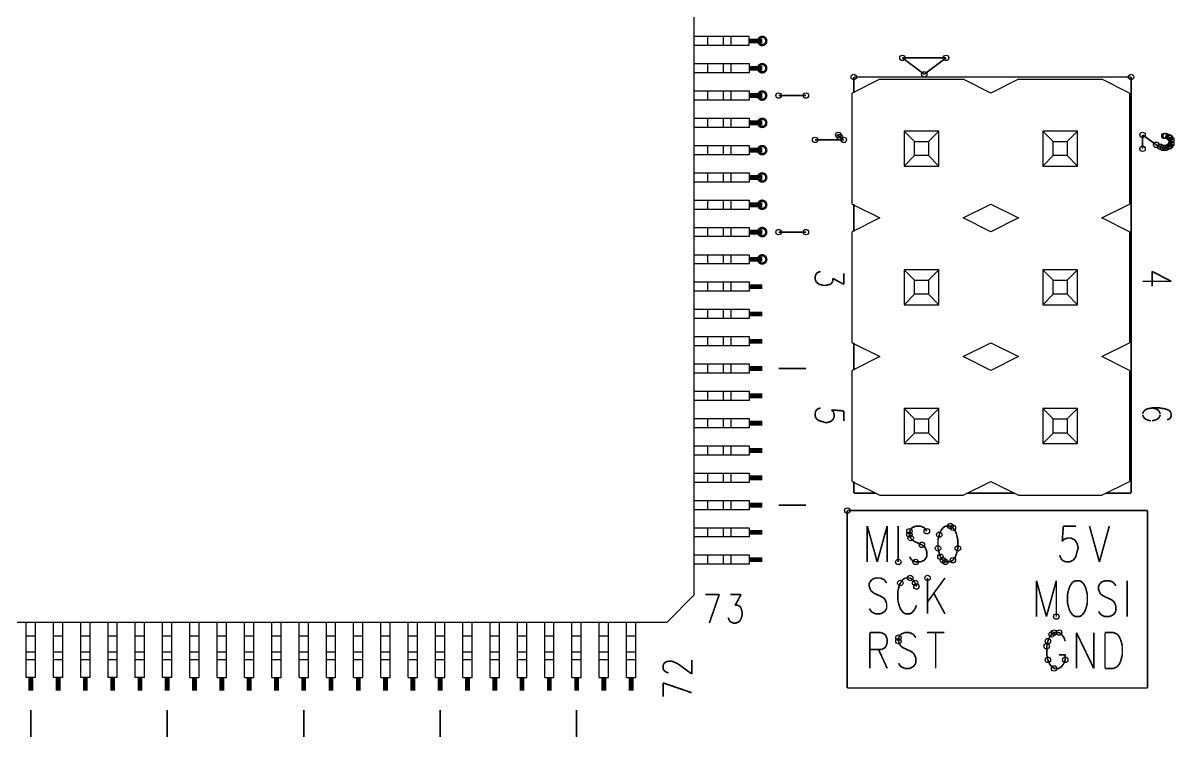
# Model space of a CAD drawing. Header units: millimetres. Extents: x 0 to 297, y 0 to 210.
# Drawn here: x 87.32 to 108.4, y 94.67 to 107.77 of the extents above; entities that cross this region are included whole.
import ezdxf

# ---------------------------------------------------------------- set-up
doc = ezdxf.new("R2010")
doc.units = ezdxf.units.MM
doc.header["$LTSCALE"] = 16.335
doc.layers.get('0').update_dxf_attribs({"linetype": 'CONTINUOUS'})
doc.layers.add('1', color=7, linetype='CONTINUOUS')

msp = doc.modelspace()

# ---------------------------------------------------------------- linework, layer by layer
at = {"color": 7, "linetype": 'Continuous'}
for p, q in [((103.016, 106.738), (102.508, 106.484)), ((103.016, 106.738), (104.54, 106.738)), ((105.048, 106.484), (104.54, 106.738)), ((105.556, 106.738), (105.048, 106.484)), ((105.556, 106.738), (107.08, 106.738)), ((107.588, 106.484), (107.08, 106.738)), ((102.508, 104.452), (102.508, 106.484)), ((107.588, 106.484), (107.588, 104.452)), ((104.098, 105.788), (103.458, 105.788)), ((103.648, 105.597), (103.458, 105.788)), ((103.458, 105.788), (103.458, 105.148)), ((104.098, 105.788), (103.907, 105.597)), ((104.098, 105.148), (104.098, 105.788)), ((106.638, 105.788), (105.998, 105.788)), ((106.188, 105.597), (105.998, 105.788)), ((105.998, 105.788), (105.998, 105.148)), ((106.638, 105.788), (106.447, 105.597)), ((106.638, 105.148), (106.638, 105.788)), ((103.648, 105.597), (103.907, 105.597)), ((103.648, 105.338), (103.648, 105.597)), ((103.907, 105.597), (103.907, 105.338)), ((106.188, 105.597), (106.447, 105.597)), ((106.188, 105.338), (106.188, 105.597)), ((106.447, 105.597), (106.447, 105.338)), ((103.648, 105.338), (103.458, 105.148)), ((103.907, 105.338), (103.648, 105.338)), ((104.098, 105.148), (103.907, 105.338)), ((106.188, 105.338), (105.998, 105.148)), ((106.447, 105.338), (106.188, 105.338)), ((106.638, 105.148), (106.447, 105.338)), ((103.458, 105.148), (104.098, 105.148)), ((105.998, 105.148), (106.638, 105.148)), ((102.508, 104.452), (103.016, 104.198)), ((104.54, 104.198), (105.048, 104.452)), ((105.048, 104.452), (105.556, 104.198)), ((107.08, 104.198), (107.588, 104.452)), ((103.016, 104.198), (102.508, 103.944)), ((105.048, 103.944), (104.54, 104.198)), ((105.556, 104.198), (105.048, 103.944)), ((107.588, 103.944), (107.08, 104.198)), ((102.508, 101.912), (102.508, 103.944)), ((107.588, 103.944), (107.588, 101.912)), ((104.098, 103.248), (103.458, 103.248)), ((103.648, 103.057), (103.458, 103.248)), ((103.458, 103.248), (103.458, 102.608)), ((104.098, 103.248), (103.907, 103.057)), ((104.098, 102.608), (104.098, 103.248)), ((106.638, 103.248), (105.998, 103.248)), ((106.188, 103.057), (105.998, 103.248)), ((105.998, 103.248), (105.998, 102.608)), ((106.638, 103.248), (106.447, 103.057)), ((106.638, 102.608), (106.638, 103.248)), ((103.648, 103.057), (103.907, 103.057)), ((103.648, 102.798), (103.648, 103.057)), ((103.907, 103.057), (103.907, 102.798)), ((106.188, 103.057), (106.447, 103.057)), ((106.188, 102.798), (106.188, 103.057)), ((106.447, 103.057), (106.447, 102.798)), ((103.648, 102.798), (103.458, 102.608)), ((103.907, 102.798), (103.648, 102.798)), ((104.098, 102.608), (103.907, 102.798)), ((106.188, 102.798), (105.998, 102.608)), ((106.447, 102.798), (106.188, 102.798)), ((106.638, 102.608), (106.447, 102.798)), ((103.458, 102.608), (104.098, 102.608)), ((105.998, 102.608), (106.638, 102.608)), ((102.508, 101.912), (103.016, 101.658)), ((104.54, 101.658), (105.048, 101.912)), ((105.048, 101.912), (105.556, 101.658)), ((107.08, 101.658), (107.588, 101.912)), ((103.016, 101.658), (102.508, 101.404)), ((105.048, 101.404), (104.54, 101.658)), ((105.556, 101.658), (105.048, 101.404)), ((107.588, 101.404), (107.08, 101.658)), ((102.508, 99.372), (102.508, 101.404)), ((107.588, 101.404), (107.588, 99.372)), ((104.098, 100.708), (103.458, 100.708)), ((103.648, 100.517), (103.458, 100.708)), ((103.458, 100.708), (103.458, 100.068)), ((104.098, 100.708), (103.907, 100.517)), ((104.098, 100.068), (104.098, 100.708)), ((106.638, 100.708), (105.998, 100.708)), ((106.188, 100.517), (105.998, 100.708)), ((105.998, 100.708), (105.998, 100.068)), ((106.638, 100.708), (106.447, 100.517)), ((106.638, 100.068), (106.638, 100.708)), ((103.648, 100.517), (103.907, 100.517)), ((103.648, 100.258), (103.648, 100.517)), ((103.907, 100.517), (103.907, 100.258)), ((106.188, 100.517), (106.447, 100.517)), ((106.188, 100.258), (106.188, 100.517)), ((106.447, 100.517), (106.447, 100.258)), ((103.648, 100.258), (103.458, 100.068)), ((103.907, 100.258), (103.648, 100.258)), ((104.098, 100.068), (103.907, 100.258)), ((106.188, 100.258), (105.998, 100.068)), ((106.447, 100.258), (106.188, 100.258)), ((106.638, 100.068), (106.447, 100.258)), ((103.458, 100.068), (104.098, 100.068)), ((105.998, 100.068), (106.638, 100.068)), ((102.508, 99.372), (103.016, 99.118)), ((104.54, 99.118), (105.048, 99.372)), ((105.048, 99.372), (105.556, 99.118)), ((107.08, 99.118), (107.588, 99.372)), ((103.016, 99.118), (104.54, 99.118)), ((105.556, 99.118), (107.08, 99.118))]:
    msp.add_line(p, q, dxfattribs=at)
at = {"layer": '1', "color": 7, "linetype": 'Continuous'}
for p, q in [((99.609, 116.089), (99.609, 97.289)), ((99.609, 107.524), (100.62, 107.524)), ((100.62, 107.354), (99.609, 107.354)), ((99.859, 107.524), (99.859, 107.354)), ((100.149, 107.354), (100.149, 107.524)), ((100.29, 107.354), (100.29, 107.524)), ((100.62, 107.354), (100.62, 107.524)), ((99.609, 107.024), (100.62, 107.024)), ((99.859, 107.024), (99.859, 106.854)), ((100.149, 106.854), (100.149, 107.024)), ((100.29, 106.854), (100.29, 107.024)), ((100.62, 107.024), (100.62, 106.854)), ((100.62, 106.854), (99.609, 106.854)), ((99.609, 106.524), (100.62, 106.524)), ((99.859, 106.524), (99.859, 106.354)), ((100.149, 106.354), (100.149, 106.524)), ((100.29, 106.354), (100.29, 106.524)), ((100.62, 106.524), (100.62, 106.354)), ((100.62, 106.354), (99.609, 106.354)), ((99.609, 106.024), (100.62, 106.024)), ((100.62, 105.854), (99.609, 105.854)), ((99.859, 106.024), (99.859, 105.854)), ((100.149, 105.854), (100.149, 106.024)), ((100.29, 105.854), (100.29, 106.024)), ((100.62, 106.024), (100.62, 105.854)), ((99.609, 105.524), (100.62, 105.524)), ((99.859, 105.524), (99.859, 105.354)), ((100.149, 105.354), (100.149, 105.524)), ((100.29, 105.354), (100.29, 105.524)), ((100.62, 105.524), (100.62, 105.354)), ((100.62, 105.354), (99.609, 105.354)), ((99.609, 105.024), (100.62, 105.024)), ((99.859, 105.024), (99.859, 104.854)), ((100.149, 104.854), (100.149, 105.024)), ((100.29, 104.854), (100.29, 105.024)), ((100.62, 105.024), (100.62, 104.854)), ((100.62, 104.854), (99.609, 104.854)), ((99.609, 104.524), (100.62, 104.524)), ((99.859, 104.524), (99.859, 104.354)), ((100.149, 104.354), (100.149, 104.524)), ((100.29, 104.354), (100.29, 104.524)), ((100.62, 104.524), (100.62, 104.354)), ((100.62, 104.354), (99.609, 104.354)), ((99.609, 104.024), (100.62, 104.024)), ((99.859, 104.024), (99.859, 103.854)), ((100.149, 103.854), (100.149, 104.024)), ((100.29, 103.854), (100.29, 104.024)), ((100.62, 104.024), (100.62, 103.854)), ((100.62, 103.854), (99.609, 103.854)), ((99.609, 103.524), (100.62, 103.524)), ((100.62, 103.354), (99.609, 103.354)), ((99.859, 103.524), (99.859, 103.354)), ((100.149, 103.354), (100.149, 103.524)), ((100.29, 103.354), (100.29, 103.524)), ((100.62, 103.524), (100.62, 103.354)), ((99.609, 103.024), (100.62, 103.024)), ((99.859, 103.024), (99.859, 102.854)), ((100.149, 102.854), (100.149, 103.024)), ((100.29, 102.854), (100.29, 103.024)), ((100.62, 103.024), (100.62, 102.854)), ((100.62, 102.854), (99.609, 102.854)), ((99.609, 102.524), (100.62, 102.524)), ((99.859, 102.524), (99.859, 102.354)), ((100.149, 102.354), (100.149, 102.524)), ((100.29, 102.354), (100.29, 102.524)), ((100.62, 102.524), (100.62, 102.354)), ((100.62, 102.354), (99.609, 102.354)), ((99.609, 102.024), (100.62, 102.024)), ((100.62, 101.854), (99.609, 101.854)), ((99.859, 102.024), (99.859, 101.854)), ((100.149, 101.854), (100.149, 102.024)), ((100.29, 101.854), (100.29, 102.024)), ((100.62, 102.024), (100.62, 101.854)), ((99.609, 101.524), (100.62, 101.524)), ((99.859, 101.524), (99.859, 101.354)), ((100.149, 101.354), (100.149, 101.524)), ((100.29, 101.354), (100.29, 101.524)), ((100.62, 101.524), (100.62, 101.354)), ((100.62, 101.354), (99.609, 101.354)), ((99.609, 101.024), (100.62, 101.024)), ((99.859, 101.024), (99.859, 100.854)), ((100.149, 100.854), (100.149, 101.024)), ((100.29, 100.854), (100.29, 101.024)), ((100.62, 101.024), (100.62, 100.854)), ((100.62, 100.854), (99.609, 100.854)), ((99.609, 100.524), (100.62, 100.524)), ((99.859, 100.524), (99.859, 100.354)), ((100.149, 100.354), (100.149, 100.524)), ((100.29, 100.354), (100.29, 100.524)), ((100.62, 100.524), (100.62, 100.354)), ((100.62, 100.354), (99.609, 100.354)), ((99.609, 100.024), (100.62, 100.024)), ((99.859, 100.024), (99.859, 99.854)), ((100.149, 99.854), (100.149, 100.024)), ((100.29, 99.854), (100.29, 100.024)), ((100.62, 100.024), (100.62, 99.854)), ((100.62, 99.854), (99.609, 99.854)), ((99.609, 99.524), (100.62, 99.524)), ((100.62, 99.354), (99.609, 99.354)), ((99.859, 99.524), (99.859, 99.354)), ((100.149, 99.354), (100.149, 99.524)), ((100.29, 99.354), (100.29, 99.524)), ((100.62, 99.524), (100.62, 99.354)), ((99.609, 99.024), (100.62, 99.024)), ((99.859, 99.024), (99.859, 98.854)), ((100.149, 98.854), (100.149, 99.024)), ((100.29, 98.854), (100.29, 99.024)), ((100.62, 99.024), (100.62, 98.854)), ((100.62, 98.854), (99.609, 98.854)), ((99.609, 98.524), (100.62, 98.524)), ((99.859, 98.524), (99.859, 98.354)), ((100.149, 98.354), (100.149, 98.524)), ((100.29, 98.354), (100.29, 98.524)), ((100.62, 98.524), (100.62, 98.354)), ((100.62, 98.354), (99.609, 98.354)), ((99.609, 98.024), (100.62, 98.024)), ((100.62, 97.854), (99.609, 97.854)), ((99.859, 98.024), (99.859, 97.854)), ((100.149, 97.854), (100.149, 98.024)), ((100.29, 97.854), (100.29, 98.024)), ((100.62, 98.024), (100.62, 97.854)), ((99.109, 96.789), (99.609, 97.289)), ((99.109, 96.789), (80.309, 96.789)), ((87.374, 95.778), (87.374, 96.789)), ((87.544, 95.778), (87.544, 96.789)), ((87.874, 95.778), (87.874, 96.789)), ((88.044, 95.778), (88.044, 96.789)), ((88.374, 95.778), (88.374, 96.789)), ((88.544, 95.778), (88.544, 96.789)), ((88.874, 95.778), (88.874, 96.789)), ((89.044, 95.778), (89.044, 96.789)), ((89.374, 95.778), (89.374, 96.789)), ((89.544, 95.778), (89.544, 96.789)), ((89.874, 95.778), (89.874, 96.789)), ((90.044, 95.778), (90.044, 96.789)), ((90.374, 95.778), (90.374, 96.789)), ((90.544, 95.778), (90.544, 96.789)), ((90.874, 95.778), (90.874, 96.789)), ((91.044, 95.778), (91.044, 96.789)), ((91.374, 95.778), (91.374, 96.789)), ((91.544, 95.778), (91.544, 96.789)), ((91.874, 95.778), (91.874, 96.789)), ((92.044, 95.778), (92.044, 96.789)), ((92.374, 95.778), (92.374, 96.789)), ((92.544, 95.778), (92.544, 96.789)), ((92.874, 95.778), (92.874, 96.789)), ((93.044, 95.778), (93.044, 96.789)), ((93.374, 95.778), (93.374, 96.789)), ((93.544, 95.778), (93.544, 96.789)), ((93.874, 95.778), (93.874, 96.789)), ((94.044, 95.778), (94.044, 96.789)), ((94.374, 95.778), (94.374, 96.789)), ((94.544, 95.778), (94.544, 96.789)), ((94.874, 95.778), (94.874, 96.789)), ((95.044, 95.778), (95.044, 96.789)), ((95.374, 95.778), (95.374, 96.789)), ((95.544, 95.778), (95.544, 96.789)), ((95.874, 95.778), (95.874, 96.789)), ((96.044, 95.778), (96.044, 96.789)), ((96.374, 95.778), (96.374, 96.789)), ((96.544, 95.778), (96.544, 96.789)), ((96.874, 95.778), (96.874, 96.789)), ((97.044, 95.778), (97.044, 96.789)), ((97.374, 95.778), (97.374, 96.789)), ((97.544, 95.778), (97.544, 96.789)), ((97.874, 95.778), (97.874, 96.789)), ((98.044, 95.778), (98.044, 96.789)), ((98.374, 95.778), (98.374, 96.789)), ((98.544, 95.778), (98.544, 96.789)), ((87.544, 96.539), (87.374, 96.539)), ((88.044, 96.539), (87.874, 96.539)), ((88.544, 96.539), (88.374, 96.539)), ((89.044, 96.539), (88.874, 96.539)), ((89.544, 96.539), (89.374, 96.539)), ((90.044, 96.539), (89.874, 96.539)), ((90.544, 96.539), (90.374, 96.539)), ((91.044, 96.539), (90.874, 96.539)), ((91.544, 96.539), (91.374, 96.539)), ((92.044, 96.539), (91.874, 96.539)), ((92.544, 96.539), (92.374, 96.539)), ((93.044, 96.539), (92.874, 96.539)), ((93.544, 96.539), (93.374, 96.539)), ((94.044, 96.539), (93.874, 96.539)), ((94.544, 96.539), (94.374, 96.539)), ((95.044, 96.539), (94.874, 96.539)), ((95.544, 96.539), (95.374, 96.539)), ((96.044, 96.539), (95.874, 96.539)), ((96.544, 96.539), (96.374, 96.539)), ((97.044, 96.539), (96.874, 96.539)), ((97.544, 96.539), (97.374, 96.539)), ((98.044, 96.539), (97.874, 96.539)), ((98.544, 96.539), (98.374, 96.539)), ((87.374, 96.249), (87.544, 96.249)), ((87.874, 96.249), (88.044, 96.249)), ((88.374, 96.249), (88.544, 96.249)), ((88.874, 96.249), (89.044, 96.249)), ((89.374, 96.249), (89.544, 96.249)), ((89.874, 96.249), (90.044, 96.249)), ((90.374, 96.249), (90.544, 96.249)), ((90.874, 96.249), (91.044, 96.249)), ((91.374, 96.249), (91.544, 96.249)), ((91.874, 96.249), (92.044, 96.249)), ((92.374, 96.249), (92.544, 96.249)), ((92.874, 96.249), (93.044, 96.249)), ((93.374, 96.249), (93.544, 96.249)), ((93.874, 96.249), (94.044, 96.249)), ((94.374, 96.249), (94.544, 96.249)), ((94.874, 96.249), (95.044, 96.249)), ((95.374, 96.249), (95.544, 96.249)), ((95.874, 96.249), (96.044, 96.249)), ((96.374, 96.249), (96.544, 96.249)), ((96.874, 96.249), (97.044, 96.249)), ((97.374, 96.249), (97.544, 96.249)), ((97.874, 96.249), (98.044, 96.249)), ((98.374, 96.249), (98.544, 96.249)), ((87.374, 96.108), (87.544, 96.108)), ((87.874, 96.108), (88.044, 96.108)), ((88.374, 96.108), (88.544, 96.108)), ((88.874, 96.108), (89.044, 96.108)), ((89.374, 96.108), (89.544, 96.108)), ((89.874, 96.108), (90.044, 96.108)), ((90.374, 96.108), (90.544, 96.108)), ((90.874, 96.108), (91.044, 96.108)), ((91.374, 96.108), (91.544, 96.108)), ((91.874, 96.108), (92.044, 96.108)), ((92.374, 96.108), (92.544, 96.108)), ((92.874, 96.108), (93.044, 96.108)), ((93.374, 96.108), (93.544, 96.108)), ((93.874, 96.108), (94.044, 96.108)), ((94.374, 96.108), (94.544, 96.108)), ((94.874, 96.108), (95.044, 96.108)), ((95.374, 96.108), (95.544, 96.108)), ((95.874, 96.108), (96.044, 96.108)), ((96.374, 96.108), (96.544, 96.108)), ((96.874, 96.108), (97.044, 96.108)), ((97.374, 96.108), (97.544, 96.108)), ((97.874, 96.108), (98.044, 96.108)), ((98.374, 96.108), (98.544, 96.108)), ((87.544, 95.778), (87.374, 95.778)), ((88.044, 95.778), (87.874, 95.778)), ((88.544, 95.778), (88.374, 95.778)), ((89.044, 95.778), (88.874, 95.778)), ((89.544, 95.778), (89.374, 95.778)), ((90.044, 95.778), (89.874, 95.778)), ((90.374, 95.778), (90.544, 95.778)), ((90.874, 95.778), (91.044, 95.778)), ((91.374, 95.778), (91.544, 95.778)), ((91.874, 95.778), (92.044, 95.778)), ((92.374, 95.778), (92.544, 95.778)), ((92.874, 95.778), (93.044, 95.778)), ((93.374, 95.778), (93.544, 95.778)), ((93.874, 95.778), (94.044, 95.778)), ((94.374, 95.778), (94.544, 95.778)), ((94.874, 95.778), (95.044, 95.778)), ((95.374, 95.778), (95.544, 95.778)), ((95.874, 95.778), (96.044, 95.778)), ((96.374, 95.778), (96.544, 95.778)), ((96.874, 95.778), (97.044, 95.778)), ((97.374, 95.778), (97.544, 95.778)), ((97.874, 95.778), (98.044, 95.778)), ((98.374, 95.778), (98.544, 95.778))]:
    msp.add_line(p, q, dxfattribs=at)
at = {"layer": '1', "color": 1, "linetype": 'Continuous', "const_width": 0.0891}
for points in [[(100.62, 107.438), (100.859, 107.438)], [(100.62, 106.938), (100.859, 106.938)], [(100.62, 106.438), (100.859, 106.438)], [(100.62, 105.938), (100.859, 105.938)], [(100.62, 105.438), (100.859, 105.438)], [(100.62, 104.938), (100.859, 104.938)], [(100.62, 104.438), (100.859, 104.438)], [(100.62, 103.938), (100.859, 103.938)], [(100.62, 103.438), (100.859, 103.438)], [(100.62, 102.938), (100.859, 102.938)], [(100.62, 102.438), (100.859, 102.438)], [(100.62, 101.938), (100.859, 101.938)], [(100.62, 101.438), (100.859, 101.438)], [(100.62, 100.938), (100.859, 100.938)], [(100.62, 100.438), (100.859, 100.438)], [(100.62, 99.938), (100.859, 99.938)], [(100.62, 99.438), (100.859, 99.438)], [(100.62, 98.938), (100.859, 98.938)], [(100.62, 98.438), (100.859, 98.438)], [(100.62, 97.938), (100.859, 97.938)], [(87.459, 95.778), (87.459, 95.538)], [(87.959, 95.778), (87.959, 95.538)], [(88.459, 95.778), (88.459, 95.538)], [(88.959, 95.778), (88.959, 95.538)], [(89.459, 95.778), (89.459, 95.538)], [(89.959, 95.778), (89.959, 95.538)], [(90.459, 95.778), (90.459, 95.538)], [(90.959, 95.778), (90.959, 95.538)], [(91.459, 95.778), (91.459, 95.538)], [(91.959, 95.778), (91.959, 95.538)], [(92.459, 95.778), (92.459, 95.538)], [(92.959, 95.778), (92.959, 95.538)], [(93.459, 95.778), (93.459, 95.538)], [(93.959, 95.778), (93.959, 95.538)], [(94.459, 95.778), (94.459, 95.538)], [(94.959, 95.778), (94.959, 95.538)], [(95.459, 95.778), (95.459, 95.538)], [(95.959, 95.778), (95.959, 95.538)], [(96.459, 95.778), (96.459, 95.538)], [(96.959, 95.778), (96.959, 95.538)], [(97.459, 95.778), (97.459, 95.538)], [(97.959, 95.778), (97.959, 95.538)], [(98.459, 95.778), (98.459, 95.538)]]:
    msp.add_lwpolyline(points, dxfattribs=at)
at = {"layer": '1', "color": 7, "linetype": 'Continuous', "const_width": 0.0445}
for points in [[(100.784, 107.438, 1), (100.934, 107.438, 1)], [(100.784, 106.938, 1), (100.934, 106.938, 1)], [(100.784, 106.438, 1), (100.934, 106.438, 1)], [(100.784, 105.938, 1), (100.934, 105.938, 1)], [(100.784, 105.438, 1), (100.934, 105.438, 1)], [(100.784, 104.938, 1), (100.934, 104.938, 1)], [(100.784, 104.438, 1), (100.934, 104.438, 1)], [(100.784, 103.938, 1), (100.934, 103.938, 1)], [(100.784, 103.438, 1), (100.934, 103.438, 1)]]:
    msp.add_lwpolyline(points, format="xyb", close=True, dxfattribs=at)
at = {"layer": '1', "color": 9, "linetype": 'Continuous', "const_width": 0.0297}
for points in [[(104.228, 107.128), (103.428, 107.128)], [(103.428, 107.128), (103.828, 106.828)], [(103.828, 106.828), (104.228, 107.128)], [(102.538, 106.778), (107.618, 106.778)], [(102.538, 106.484), (102.538, 106.778)], [(107.618, 106.778), (107.618, 99.158)], [(101.159, 106.438), (101.659, 106.438)], [(102.253, 105.718), (102.278, 105.681)], [(102.278, 105.681), (102.353, 105.627)], [(108.078, 105.536), (107.828, 105.718)], [(107.828, 105.718), (107.828, 105.463)], [(108.253, 105.699), (108.303, 105.681)], [(108.303, 105.681), (108.328, 105.663)], [(108.328, 105.663), (108.353, 105.627)], [(102.353, 105.627), (101.828, 105.627)], [(108.153, 105.5), (108.078, 105.536)], [(108.203, 105.481), (108.153, 105.5)], [(108.253, 105.481), (108.203, 105.481)], [(108.303, 105.5), (108.253, 105.481)], [(108.328, 105.518), (108.303, 105.5)], [(108.353, 105.554), (108.328, 105.518)], [(108.353, 105.627), (108.353, 105.554)], [(102.538, 103.944), (102.538, 104.452)], [(101.159, 103.938), (101.659, 103.938)], [(101.828, 103.127), (101.853, 103.181)], [(101.828, 103.072), (101.828, 103.127)], [(101.853, 103.181), (101.878, 103.2)], [(101.878, 103.2), (101.928, 103.218)], [(102.353, 103.181), (102.353, 102.981)], [(108.353, 103.036), (108.003, 103.218)], [(108.003, 103.218), (108.003, 102.945)], [(101.853, 103.018), (101.828, 103.072)], [(101.903, 102.981), (101.853, 103.018)], [(101.978, 102.963), (101.903, 102.981)], [(102.028, 102.963), (101.978, 102.963)], [(102.103, 102.981), (102.028, 102.963)], [(102.128, 103), (102.103, 102.981)], [(102.153, 103.036), (102.128, 103)], [(102.353, 102.981), (102.153, 103.09)], [(102.153, 103.09), (102.153, 103.036)], [(108.353, 103.036), (107.828, 103.036)], [(102.538, 101.404), (102.538, 101.912)], [(101.159, 101.438), (101.659, 101.438)], [(101.828, 100.627), (101.853, 100.681)], [(101.828, 100.572), (101.828, 100.627)], [(101.853, 100.518), (101.828, 100.572)], [(101.853, 100.681), (101.878, 100.699)], [(101.878, 100.699), (101.928, 100.718)], [(102.353, 100.663), (102.128, 100.681)], [(102.128, 100.681), (102.153, 100.663)], [(102.153, 100.663), (102.178, 100.609)], [(102.178, 100.609), (102.178, 100.554)], [(102.353, 100.481), (102.353, 100.663)], [(107.853, 100.663), (107.828, 100.609)], [(107.828, 100.591), (107.853, 100.536)], [(107.903, 100.699), (107.853, 100.663)], [(108.003, 100.718), (107.903, 100.699)], [(108.128, 100.718), (108.003, 100.718)], [(108.078, 100.699), (108.003, 100.718)], [(108.128, 100.663), (108.078, 100.699)], [(108.253, 100.699), (108.128, 100.718)], [(108.153, 100.609), (108.128, 100.663)], [(108.128, 100.536), (108.153, 100.591)], [(108.328, 100.663), (108.253, 100.699)], [(108.353, 100.609), (108.328, 100.663)], [(108.328, 100.518), (108.353, 100.572)], [(108.353, 100.572), (108.353, 100.609)], [(101.903, 100.481), (101.853, 100.518)], [(101.978, 100.463), (101.903, 100.481)], [(102.028, 100.445), (101.978, 100.463)], [(102.103, 100.463), (102.028, 100.445)], [(102.153, 100.5), (102.103, 100.463)], [(102.178, 100.554), (102.153, 100.5)], [(107.853, 100.536), (107.903, 100.5)], [(107.903, 100.5), (107.978, 100.481)], [(108.003, 100.481), (108.078, 100.5)], [(108.078, 100.5), (108.128, 100.536)], [(108.278, 100.5), (108.328, 100.518)], [(102.538, 99.158), (102.538, 99.372)], [(102.936, 99.158), (102.538, 99.158)], [(105.476, 99.158), (104.62, 99.158)], [(107.618, 99.158), (107.16, 99.158)], [(101.159, 98.938), (101.659, 98.938)], [(102.418, 98.838), (107.918, 98.838)], [(102.418, 95.588), (102.418, 98.838)], [(107.918, 98.838), (107.918, 95.588)], [(102.784, 98.553), (102.966, 97.897)], [(102.784, 98.553), (102.784, 97.897)], [(103.148, 98.553), (102.966, 97.897)], [(103.148, 98.553), (103.148, 97.897)], [(103.352, 98.553), (103.352, 97.897)], [(103.602, 98.522), (103.557, 98.46)], [(103.557, 98.46), (103.557, 98.397)], [(103.671, 98.553), (103.602, 98.522)], [(103.761, 98.553), (103.671, 98.553)], [(103.83, 98.522), (103.761, 98.553)], [(103.875, 98.46), (103.83, 98.522)], [(104.125, 98.46), (104.102, 98.397)], [(104.171, 98.522), (104.125, 98.46)], [(104.216, 98.553), (104.171, 98.522)], [(104.307, 98.553), (104.216, 98.553)], [(104.352, 98.522), (104.307, 98.553)], [(104.398, 98.46), (104.352, 98.522)], [(104.421, 98.397), (104.398, 98.46)], [(106.377, 98.553), (106.355, 98.272)], [(106.605, 98.553), (106.377, 98.553)], [(106.855, 98.553), (107.037, 97.897)], [(107.218, 98.553), (107.037, 97.897)], [(103.557, 98.397), (103.58, 98.335)], [(103.58, 98.335), (103.602, 98.303)], [(103.602, 98.303), (103.648, 98.272)], [(103.648, 98.272), (103.784, 98.21)], [(104.102, 98.397), (104.08, 98.303)], [(104.08, 98.303), (104.08, 98.147)], [(104.443, 98.303), (104.421, 98.397)], [(104.443, 98.147), (104.443, 98.303)], [(106.355, 98.272), (106.377, 98.303)], [(106.377, 98.303), (106.445, 98.335)], [(106.445, 98.335), (106.514, 98.335)], [(106.514, 98.335), (106.582, 98.303)], [(106.582, 98.303), (106.627, 98.241)], [(103.784, 98.21), (103.83, 98.179)], [(103.83, 98.179), (103.852, 98.147)], [(103.852, 98.147), (103.875, 98.085)], [(103.875, 98.085), (103.875, 97.991)], [(104.08, 98.147), (104.102, 98.054)], [(104.102, 98.054), (104.125, 97.991)], [(104.398, 97.991), (104.421, 98.054)], [(104.421, 98.054), (104.443, 98.147)], [(106.627, 98.085), (106.605, 97.991)], [(106.627, 98.241), (106.65, 98.147)], [(106.65, 98.147), (106.627, 98.085)], [(103.602, 97.929), (103.557, 97.991)], [(103.671, 97.897), (103.602, 97.929)], [(103.761, 97.897), (103.671, 97.897)], [(103.83, 97.929), (103.761, 97.897)], [(103.875, 97.991), (103.83, 97.929)], [(104.125, 97.991), (104.171, 97.929)], [(104.171, 97.929), (104.216, 97.897)], [(104.216, 97.897), (104.307, 97.897)], [(104.307, 97.897), (104.352, 97.929)], [(104.352, 97.929), (104.398, 97.991)], [(106.332, 97.96), (106.309, 98.022)], [(106.355, 97.929), (106.332, 97.96)], [(106.423, 97.897), (106.355, 97.929)], [(106.491, 97.897), (106.423, 97.897)], [(106.559, 97.929), (106.491, 97.897)], [(106.605, 97.991), (106.559, 97.929)], [(102.866, 97.572), (102.821, 97.51)], [(102.821, 97.51), (102.821, 97.447)], [(102.821, 97.447), (102.843, 97.385)], [(102.934, 97.603), (102.866, 97.572)], [(103.025, 97.603), (102.934, 97.603)], [(103.093, 97.572), (103.025, 97.603)], [(103.139, 97.51), (103.093, 97.572)], [(103.366, 97.447), (103.343, 97.354)], [(103.389, 97.51), (103.366, 97.447)], [(103.434, 97.572), (103.389, 97.51)], [(103.48, 97.603), (103.434, 97.572)], [(103.57, 97.603), (103.48, 97.603)], [(103.616, 97.572), (103.57, 97.603)], [(103.661, 97.51), (103.616, 97.572)], [(103.684, 97.447), (103.661, 97.51)], [(103.889, 97.603), (103.889, 96.947)], [(104.207, 97.603), (103.889, 97.166)], [(105.884, 97.553), (106.066, 96.897)], [(105.884, 97.553), (105.884, 96.897)], [(106.248, 97.553), (106.066, 96.897)], [(106.248, 97.553), (106.248, 96.897)], [(106.498, 97.46), (106.475, 97.397)], [(106.543, 97.522), (106.498, 97.46)], [(106.589, 97.553), (106.543, 97.522)], [(106.68, 97.553), (106.589, 97.553)], [(106.725, 97.522), (106.68, 97.553)], [(106.771, 97.46), (106.725, 97.522)], [(106.793, 97.397), (106.771, 97.46)], [(107.066, 97.522), (107.021, 97.46)], [(107.021, 97.46), (107.021, 97.397)], [(107.134, 97.553), (107.066, 97.522)], [(107.225, 97.553), (107.134, 97.553)], [(107.293, 97.522), (107.225, 97.553)], [(107.339, 97.46), (107.293, 97.522)], [(107.543, 97.553), (107.543, 96.897)], [(99.818, 97.303), (100.073, 97.303)], [(100.073, 97.303), (99.891, 96.778)], [(100.273, 97.303), (100.473, 97.303)], [(100.473, 97.303), (100.363, 97.103)], [(102.843, 97.385), (102.866, 97.354)], [(102.866, 97.354), (102.912, 97.322)], [(102.912, 97.322), (103.048, 97.26)], [(103.048, 97.26), (103.093, 97.229)], [(103.093, 97.229), (103.116, 97.197)], [(103.116, 97.197), (103.139, 97.135)], [(103.343, 97.354), (103.343, 97.197)], [(103.343, 97.197), (103.366, 97.104)], [(104.003, 97.322), (104.207, 96.947)], [(106.475, 97.397), (106.452, 97.304)], [(106.452, 97.304), (106.452, 97.147)], [(106.816, 97.304), (106.793, 97.397)], [(106.816, 97.147), (106.816, 97.304)], [(107.021, 97.397), (107.043, 97.335)], [(107.043, 97.335), (107.066, 97.304)], [(107.066, 97.304), (107.111, 97.272)], [(107.111, 97.272), (107.248, 97.21)], [(107.248, 97.21), (107.293, 97.179)], [(100.363, 97.103), (100.418, 97.103)], [(100.418, 97.103), (100.454, 97.078)], [(100.454, 97.078), (100.473, 97.053)], [(100.473, 97.053), (100.491, 96.978)], [(102.866, 96.979), (102.821, 97.041)], [(103.139, 97.041), (103.093, 96.979)], [(103.139, 97.135), (103.139, 97.041)], [(103.366, 97.104), (103.389, 97.041)], [(103.389, 97.041), (103.434, 96.979)], [(103.616, 96.979), (103.661, 97.041)], [(103.661, 97.041), (103.684, 97.104)], [(106.452, 97.147), (106.475, 97.054)], [(106.475, 97.054), (106.498, 96.991)], [(106.498, 96.991), (106.543, 96.929)], [(106.725, 96.929), (106.771, 96.991)], [(106.771, 96.991), (106.793, 97.054)], [(106.793, 97.054), (106.816, 97.147)], [(107.066, 96.929), (107.021, 96.991)], [(107.293, 97.179), (107.316, 97.147)], [(107.339, 96.991), (107.293, 96.929)], [(107.316, 97.147), (107.339, 97.085)], [(107.339, 97.085), (107.339, 96.991)], [(100.254, 96.828), (100.236, 96.878)], [(100.273, 96.803), (100.254, 96.828)], [(100.327, 96.778), (100.273, 96.803)], [(100.382, 96.778), (100.327, 96.778)], [(100.436, 96.803), (100.382, 96.778)], [(100.473, 96.853), (100.436, 96.803)], [(100.491, 96.928), (100.473, 96.853)], [(100.491, 96.978), (100.491, 96.928)], [(102.934, 96.947), (102.866, 96.979)], [(103.025, 96.947), (102.934, 96.947)], [(103.093, 96.979), (103.025, 96.947)], [(103.434, 96.979), (103.48, 96.947)], [(103.48, 96.947), (103.57, 96.947)], [(103.57, 96.947), (103.616, 96.979)], [(106.543, 96.929), (106.589, 96.897)], [(106.589, 96.897), (106.68, 96.897)], [(106.68, 96.897), (106.725, 96.929)], [(107.134, 96.897), (107.066, 96.929)], [(107.225, 96.897), (107.134, 96.897)], [(107.293, 96.929), (107.225, 96.897)], [(102.832, 96.603), (103.037, 96.603)], [(102.832, 96.603), (102.832, 95.947)], [(103.037, 96.603), (103.105, 96.572)], [(103.105, 96.572), (103.127, 96.541)], [(103.4, 96.572), (103.355, 96.51)], [(103.468, 96.603), (103.4, 96.572)], [(103.559, 96.603), (103.468, 96.603)], [(103.627, 96.572), (103.559, 96.603)], [(103.673, 96.51), (103.627, 96.572)], [(103.877, 96.603), (104.196, 96.603)], [(104.037, 96.603), (104.037, 95.947)], [(106.162, 96.572), (106.116, 96.51)], [(106.207, 96.603), (106.162, 96.572)], [(106.298, 96.603), (106.207, 96.603)], [(106.343, 96.572), (106.298, 96.603)], [(106.389, 96.51), (106.343, 96.572)], [(106.616, 96.603), (106.934, 95.947)], [(106.616, 96.603), (106.616, 95.947)], [(106.934, 96.603), (106.934, 95.947)], [(107.139, 96.603), (107.298, 96.603)], [(107.139, 96.603), (107.139, 95.947)], [(107.298, 96.603), (107.366, 96.572)], [(107.366, 96.572), (107.411, 96.51)], [(103.127, 96.354), (103.105, 96.322)], [(103.127, 96.541), (103.15, 96.479)], [(103.15, 96.416), (103.127, 96.354)], [(103.15, 96.479), (103.15, 96.416)], [(103.355, 96.51), (103.355, 96.447)], [(103.355, 96.447), (103.377, 96.385)], [(103.377, 96.385), (103.4, 96.354)], [(103.4, 96.354), (103.445, 96.322)], [(106.093, 96.447), (106.071, 96.354)], [(106.071, 96.354), (106.071, 96.197)], [(106.116, 96.51), (106.093, 96.447)], [(106.411, 96.447), (106.389, 96.51)], [(107.411, 96.51), (107.434, 96.447)], [(107.434, 96.447), (107.457, 96.354)], [(107.457, 96.354), (107.457, 96.197)], [(103.037, 96.291), (102.832, 96.291)], [(102.991, 96.291), (103.15, 95.947)], [(103.105, 96.322), (103.037, 96.291)], [(103.445, 96.322), (103.582, 96.26)], [(103.582, 96.26), (103.627, 96.229)], [(103.627, 96.229), (103.65, 96.197)], [(103.65, 96.197), (103.673, 96.135)], [(106.071, 96.197), (106.093, 96.104)], [(106.298, 96.197), (106.411, 96.197)], [(106.411, 96.104), (106.411, 96.197)], [(107.457, 96.197), (107.434, 96.104)], [(99.043, 96.01), (99.068, 96.046)], [(99.043, 95.937), (99.043, 96.01)], [(99.068, 95.9), (99.043, 95.937)], [(99.068, 96.046), (99.093, 96.064)], [(99.093, 96.064), (99.143, 96.082)], [(99.143, 96.082), (99.193, 96.082)], [(99.193, 96.082), (99.243, 96.064)], [(99.243, 96.064), (99.318, 96.028)], [(99.318, 96.028), (99.568, 95.846)], [(99.568, 95.846), (99.568, 96.101)], [(103.4, 95.979), (103.355, 96.041)], [(103.468, 95.947), (103.4, 95.979)], [(103.559, 95.947), (103.468, 95.947)], [(103.627, 95.979), (103.559, 95.947)], [(103.673, 96.041), (103.627, 95.979)], [(103.673, 96.135), (103.673, 96.041)], [(106.093, 96.104), (106.116, 96.041)], [(106.116, 96.041), (106.162, 95.979)], [(106.162, 95.979), (106.207, 95.947)], [(106.207, 95.947), (106.298, 95.947)], [(106.298, 95.947), (106.343, 95.979)], [(106.343, 95.979), (106.389, 96.041)], [(106.389, 96.041), (106.411, 96.104)], [(107.298, 95.947), (107.139, 95.947)], [(107.366, 95.979), (107.298, 95.947)], [(107.411, 96.041), (107.366, 95.979)], [(107.434, 96.104), (107.411, 96.041)], [(99.093, 95.882), (99.068, 95.9)], [(99.143, 95.864), (99.093, 95.882)], [(99.043, 95.682), (99.568, 95.501)], [(99.043, 95.428), (99.043, 95.682)], [(107.918, 95.588), (102.418, 95.588)], [(87.459, 94.688), (87.459, 95.188)], [(89.959, 94.688), (89.959, 95.188)], [(92.459, 94.688), (92.459, 95.188)], [(94.959, 94.688), (94.959, 95.188)], [(97.459, 94.688), (97.459, 95.188)]]:
    msp.add_lwpolyline(points, dxfattribs=at)
at = {"layer": '1', "color": 7, "linetype": 'Continuous'}
for centre in [(103.428, 107.128), (104.228, 107.128), (102.538, 106.778), (103.828, 106.828), (107.618, 106.778), (101.159, 106.438), (101.659, 106.438), (101.828, 105.627), (102.253, 105.718), (102.278, 105.681), (102.353, 105.627), (107.828, 105.718), (108.228, 105.699), (108.253, 105.699), (108.303, 105.681), (108.328, 105.663), (108.353, 105.627), (107.828, 105.463), (108.078, 105.536), (108.153, 105.5), (108.203, 105.481), (108.253, 105.481), (108.303, 105.5), (108.328, 105.518), (108.353, 105.554), (101.159, 103.938), (101.659, 103.938), (102.418, 98.838), (103.557, 98.46), (103.875, 98.46), (104.307, 98.553), (104.352, 98.522), (103.557, 98.397), (103.58, 98.335), (104.102, 98.397), (103.784, 98.21), (104.08, 98.147), (104.443, 98.147), (103.352, 97.897), (103.671, 97.897), (104.125, 97.991), (104.171, 97.929), (104.216, 97.897), (104.352, 97.929), (103.57, 97.603), (103.889, 97.603), (103.389, 97.51), (103.661, 97.51), (103.684, 97.447), (106.248, 96.897), (106.162, 96.572), (106.207, 96.603), (106.298, 96.603), (103.355, 96.51), (103.355, 96.447), (106.071, 96.354), (106.093, 96.447), (106.093, 96.104), (106.207, 95.947), (106.411, 96.104)]:
    msp.add_circle(centre, 0.05, dxfattribs=at)

doc.saveas('drawing.dxf')
